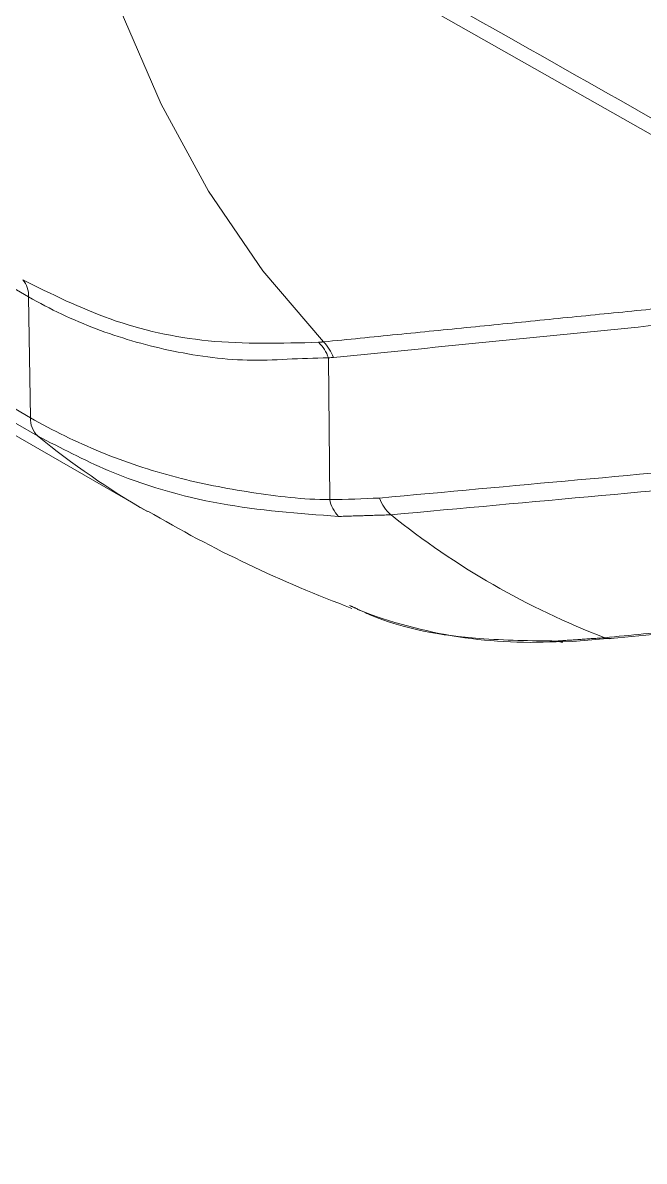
# Model space of a CAD drawing. Extents: x 2 to 136, y 1 to 99.
# Drawn here: x 12.732 to 13.604, y 78.364 to 79.963 of the extents above; entities that cross this region are included whole.
import ezdxf

# ---------------------------------------------------------------- set-up
doc = ezdxf.new("R2010")
doc.units = 0
doc.header["$MEASUREMENT"] = 0
doc.linetypes.add('SLD-Solid', pattern=[0])
doc.layers.add('OBJECT', color=7, linetype='CONTINUOUS')

msp = doc.modelspace()

# ---------------------------------------------------------------- linework, layer by layer
at = {"layer": 'OBJECT', "linetype": 'SLD-Solid', "lineweight": 15}
for p, q in [((12.7397, 79.5778), (12.1411, 79.9234)), ((12.0685, 79.7969), (12.7423, 79.4079)), ((12.7524, 79.3823), (12.0786, 79.7713)), ((12.2329, 79.665), (12.9067, 79.276)), ((12.7423, 79.4079), (12.7397, 79.5778)), ((13.1626, 79.293), (13.161, 79.4919)), ((13.5573, 79.0977), (13.5579, 79.0977))]:
    msp.add_line(p, q, dxfattribs=at)
at = {"layer": 'OBJECT', "linetype": 'SLD-Solid', "lineweight": 15, "flags": 128}
for points in [[(12.734, 80.7786), (12.7402, 80.6037), (12.7569, 80.4358), (12.7839, 80.2756), (12.8212, 80.1238), (12.8685, 79.9812), (12.9258, 79.8484), (12.9926, 79.7259), (13.0687, 79.6144), (13.1538, 79.5144)], [(12.9173, 80.2001), (13.585, 79.8218), (16.226, 78.3255)], [(13.5573, 79.0977), (13.8326, 79.1241), (14.4187, 79.1809)], [(13.4903, 79.0931), (13.5038, 79.0936), (13.5579, 79.0982)]]:
    msp.add_lwpolyline(points, dxfattribs=at)
at = {"layer": 'OBJECT', "linetype": 'SLD-Solid', "lineweight": 15}
for centre, radius, start, end in [((12.7051, 79.5793), 0.0346, 357.5778, 40.3881), ((13.1066, 79.4728), 0.0576, 19.4043, 45.3776), ((13.1135, 79.4725), 0.0581, 20.2232, 46.1808), ((12.7751, 79.4061), 0.0328, 176.702, 226.3597), ((13.4964, 80.2969), 1.179, 230.873, 239.9834), ((13.2836, 79.3128), 0.054, 199.0948, 229.7867), ((13.2111, 79.303), 0.0495, 191.621, 222.8545), ((13.832, 80.849), 1.824, 239.5309, 249.5228), ((13.9523, 80.1481), 1.124, 231.2501, 248.974), ((13.4457, 79.7617), 0.6692, 248.6288, 273.8035), ((13.4892, 79.1159), 0.023, 250.2808, 272.2286), ((13.5558, 79.1146), 0.017, 246.4807, 275.0052)]:
    msp.add_arc(centre, radius, start, end, dxfattribs=at)
for points, knots in [([(16.2009, 79.3712), (16.1421, 79.4061), (15.8482, 79.5807), (14.7333, 80.2431), (13.6773, 80.8706), (12.8565, 81.3584)], [0, 0, 0, 0, 0.052722, 0.263609, 1, 1, 1, 1]), ([(12.8565, 80.2579), (12.9113, 80.2268), (13.2013, 80.0626), (14.316, 79.4314), (15.376, 78.8314), (16.2009, 78.3644)], [0, 0, 0, 0, 0.049218, 0.260105, 1, 1, 1, 1]), ([(12.7315, 79.6017), (12.7717, 79.5817), (12.8533, 79.541), (12.9941, 79.5097), (13.0949, 79.5124), (13.1471, 79.5138)], [0, 0, 0, 0, 0.319105, 0.647494, 1, 1, 1, 1]), ([(13.161, 79.4919), (13.161, 79.4919), (13.1211, 79.4919), (13.0471, 79.4841), (12.9365, 79.5004), (12.8336, 79.5301), (12.77, 79.5603), (12.7397, 79.5778), (12.7397, 79.5778)], [0, 0, 0, 0, 0.000004, 0.254675, 0.509348, 0.754672, 0.999996, 1, 1, 1, 1]), ([(14.0154, 79.5779), (13.885, 79.5646), (13.6026, 79.5358), (13.3201, 79.5077), (13.1681, 79.4926)], [0, 0, 0, 0, 0.461524, 1, 1, 1, 1]), ([(13.1681, 79.4926), (13.1657, 79.4925), (13.1632, 79.4924), (13.161, 79.4919), (13.161, 79.4919)], [0, 0, 0, 0, 0.99969, 1, 1, 1, 1]), ([(12.7423, 79.4079), (12.7423, 79.4079), (12.7737, 79.3898), (12.8397, 79.3576), (12.944, 79.3227), (13.0517, 79.3019), (13.1255, 79.293), (13.1626, 79.293), (13.1626, 79.293)], [0, 0, 0, 0, 0.000005, 0.2589, 0.517796, 0.758901, 0.999996, 1, 1, 1, 1]), ([(13.2326, 79.2951), (13.4181, 79.3121), (13.7798, 79.3451), (14.142, 79.3779), (14.3184, 79.3939)], [0, 0, 0, 0, 0.513008, 1, 1, 1, 1]), ([(13.1748, 79.2693), (13.1189, 79.2735), (13.0055, 79.282), (12.8647, 79.3238), (12.7849, 79.3654), (12.7524, 79.3823)], [0, 0, 0, 0, 0.365392, 0.741453, 1, 1, 1, 1]), ([(14.3624, 79.3733), (14.3314, 79.3704), (14.1572, 79.3545), (13.7857, 79.3208), (13.4457, 79.2896), (13.2487, 79.2716)], [0, 0, 0, 0, 0.083466, 0.469044, 1, 1, 1, 1]), ([(13.1626, 79.293), (13.1626, 79.293), (13.1863, 79.293), (13.2094, 79.2941), (13.2326, 79.2951)], [0, 0, 0, 0, 0.000029, 1, 1, 1, 1]), ([(13.2017, 79.1392), (13.2075, 79.1365), (13.2612, 79.1117), (13.3567, 79.0958), (13.4452, 79.0948), (13.4815, 79.0943)], [0, 0, 0, 0, 0.066661, 0.617348, 1, 1, 1, 1])]:
    msp.add_open_spline(points, degree=3, knots=knots, dxfattribs=at)
for points in [[(13.1538, 79.5144), (13.9816, 79.597)], [(13.1471, 79.5138), (13.1538, 79.5144)], [(13.2487, 79.2716), (13.1748, 79.2693)], [(13.549, 79.099), (14.4159, 79.1825)], [(13.1906, 79.1442), (13.2017, 79.1392)], [(13.4815, 79.0943), (13.549, 79.099)]]:
    msp.add_open_spline(points, degree=1, dxfattribs=at)

doc.saveas('drawing.dxf')
